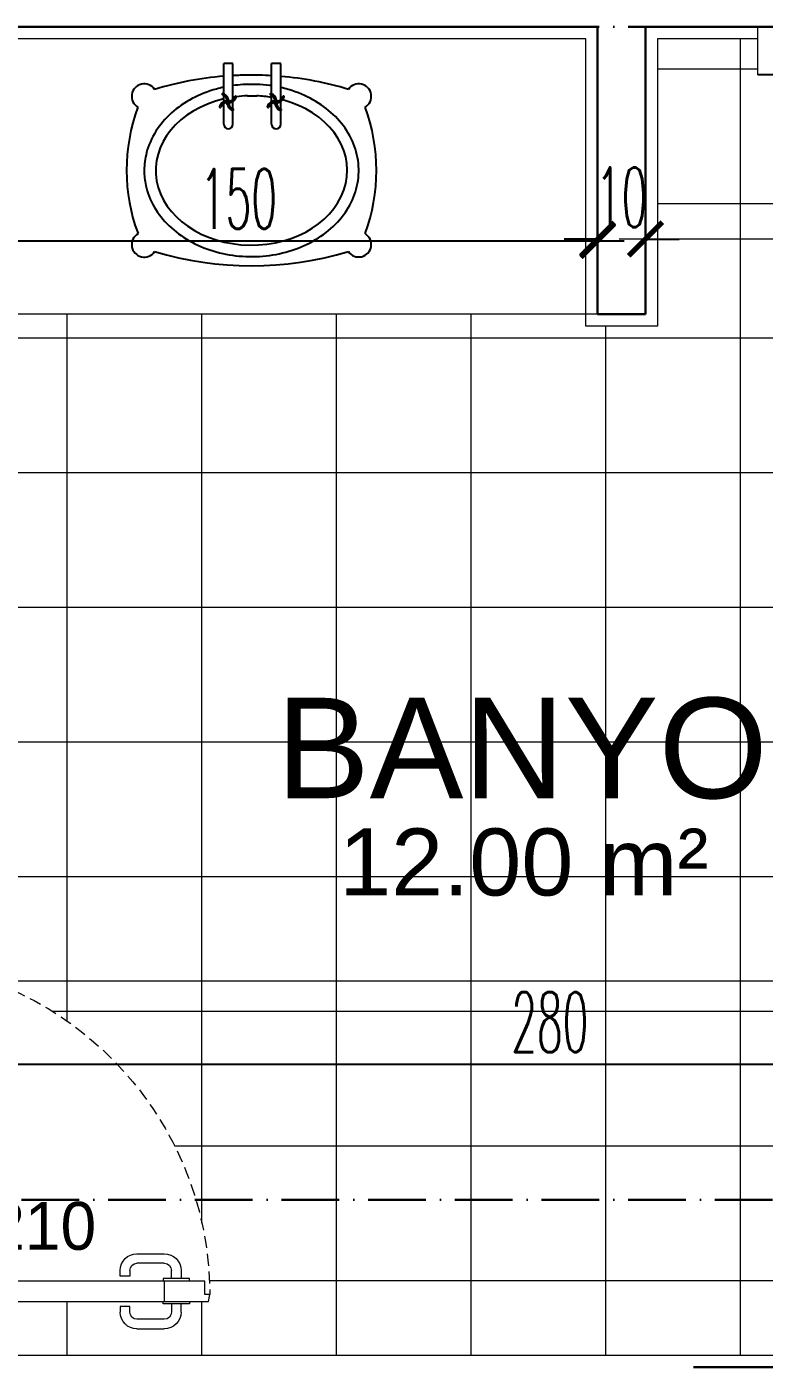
# Model space of a CAD drawing. Extents: x 775040 to 808375, y 4159409 to 4163651.
# Drawn here: x 782288.4 to 782442.4, y 4160653.8 to 4160933.8 of the extents above; entities that cross this region are included whole.
import ezdxf

# ---------------------------------------------------------------- set-up
doc = ezdxf.new("R2010")
doc.units = 0
doc.header["$MEASUREMENT"] = 0
doc.header["$PDMODE"] = 3
for name, pattern in [('ACAD_ISO10W100', [18, 12, -3, 0, -3]), ('DUZ', [500, 500]), ('HIDDEN', [0.375, 0.25, -0.125])]:
    doc.linetypes.add(name, pattern=pattern)
doc.layers.get('0').update_dxf_attribs({"linetype": 'DUZ'})
for name, color, linetype, lineweight in [('duvar', 7, 'Continuous', 25), ('KAPI', 1, 'Continuous', 15), ('Z_ duvar', 7, 'Continuous', 30), ('Z_aks', 2, 'ACAD_ISO10W100', 30), ('Z_iç ölçü dikey', 111, 'Continuous', 25), ('Z_iç ölçü yatay', 75, 'Continuous', 20), ('Z_sıva', 241, 'Continuous', 5), ('Z_tarama', 8, 'Continuous', 5), ('Z_tefriş', 73, 'Continuous', 5), ('Z_yazı', 4, 'Continuous', 20)]:
    doc.layers.add(name, color=color, linetype=linetype, lineweight=lineweight)
for name, color, linetype in [('POZ', 3, 'Continuous'), ('tefriş', 21, 'Continuous'), ('Z_pencere bilgisi', 3, 'Continuous')]:
    doc.layers.add(name, color=color, linetype=linetype)
doc.styles.add('ARIAL', font='ariblk.ttf', dxfattribs={"height": 1})
doc.styles.add('M2', font='', dxfattribs={"height": 10})
doc.styles.add('OLCUIC', font='ROMANS.SHX', dxfattribs={"width": 0.5})
doc.styles.get('M2').set_extended_font_data('Turkish Arial')
doc.dimstyles.new('ölçü 50', dxfattribs={"dimtxt": 12.5, "dimasz": 7, "dimexe": 5.3, "dimexo": 5, "dimgap": 2.5, "dimtad": 1, "dimdec": 0, "dimzin": 9, "dimdsep": 46, "dimtxsty": 'OLCUIC', "dimblk1": 'ARCHTICK', "dimblk2": 'ARCHTICK', "dimsah": 1, "dimcen": 0, "dimdle": 5.5, "dimadec": 0, "dimazin": 0, "dimtfac": 1, "dimtdec": 0, "dimtix": 1, "dimtofl": 0, "dimtmove": 1, "dimatfit": 3, "dimldrblk": 'ARCHTICK', "dimfxl": 0, "dimtolj": 1, "dimtzin": 0, "dimarcsym": 0})

# ---------------------------------------------------------------- blocks, each defined once
blk = doc.blocks.new('k80-10')
at = {"layer": 'duvar'}
for p, q in [((-10, 0), (0, 0)), ((-10, -80), (0, -80))]:
    blk.add_line(p, q, dxfattribs=at)
at = {"layer": 'KAPI'}
for p, q in [((2.5, -2.5), (-12.5, -2.5)), ((-12.5, -2.5), (-12.5, -5)), ((2.5, -2.5), (2.5, -6)), ((-9, -5), (-12.5, -5)), ((-9, -5), (-9, -6)), ((-9, -6), (2.5, -6)), ((-9, -75), (-12.5, -75)), ((-12.5, -77.5), (-12.5, -75)), ((-9, -75), (-9, -74)), ((-9, -74), (2.5, -74)), ((2.5, -77.5), (2.5, -74)), ((2.5, -77.5), (-12.5, -77.5))]:
    blk.add_line(p, q, dxfattribs=at)
at = {"layer": 'KAPI', "color": 234}
for p, q in [((-63.8, -66.29), (-69.5, -66.29)), ((-73, -69.79), (-73, -71.49)), ((-71, -71.49), (-71, -69.79)), ((-69.5, -68.29), (-63.8, -68.29)), ((-62.3, -69.79), (-62.3, -70.99)), ((-60.3, -70.99), (-60.3, -69.79)), ((-74.75, -71.99), (-74.75, -71.49)), ((-74.75, -71.49), (-69.25, -71.49)), ((-69.25, -71.49), (-69.25, -71.99)), ((-62.3, -70.99), (-60.3, -70.99)), ((-12.5, -75.59), (-14.1, -75.59)), ((-13.3, -74.79), (-13.3, -76.39)), ((-74.75, -76.29), (-74.75, -76.79)), ((-74.75, -76.79), (-69.25, -76.79)), ((-73, -78.49), (-73, -76.79)), ((-71, -76.79), (-71, -78.49)), ((-69.25, -76.79), (-69.25, -76.29)), ((-62.3, -78.49), (-62.3, -77.29)), ((-62.3, -77.29), (-60.3, -77.29)), ((-60.3, -77.29), (-60.3, -78.49)), ((-69.5, -79.99), (-63.8, -79.99)), ((-63.8, -81.99), (-69.5, -81.99))]:
    blk.add_line(p, q, dxfattribs=at)
at = {"layer": 'KAPI', "color": 1}
for p, q in [((-78, -74.79), (-78, -71.99)), ((-78, -71.99), (-15.15, -71.99)), ((-69.5, -71.99), (-69.5, -76.29)), ((-23.65, -71.99), (-23.65, -76.29)), ((-15.15, -71.99), (-15.15, -74.79)), ((-78.7, -76.29), (-79, -74.79)), ((-79, -74.79), (-78, -74.79)), ((-15.15, -74.79), (-14.15, -74.79)), ((-14.15, -74.79), (-14.45, -76.29)), ((-14.45, -76.29), (-78.7, -76.29))]:
    blk.add_line(p, q, dxfattribs=at)
at = {"layer": 'KAPI'}
for points in [[(-13, 1.75), (-12.5, 1.75), (-12.5, -3.75), (-13, -3.75, -0.414214), (-13.5, -3.25), (-13.5, 1.25, -0.414214)], [(3, 1.75), (2.5, 1.75), (2.5, -3.75), (3, -3.75, 0.414214), (3.5, -3.25), (3.5, 1.25, 0.414214)], [(-13, -82.25), (-12.5, -82.25), (-12.5, -76.25), (-13, -76.25, 0.414214), (-13.5, -76.75), (-13.5, -81.75, 0.414214)], [(3, -82.25), (2.5, -82.25), (2.5, -76.25), (3, -76.25, -0.414214), (3.5, -76.75), (3.5, -81.75, -0.414214)]]:
    blk.add_lwpolyline(points, format="xyb", close=True, dxfattribs=at)
at = {"layer": 'KAPI', "color": 234}
for radius in [0.6, 0.4]:
    blk.add_circle((-13.3, -75.59), radius, dxfattribs=at)
at = {"layer": 'KAPI', "color": 1, "linetype": 'HIDDEN', "ltscale": 10}
blk.add_arc((-9, -75), 70, 90.0001, 179.8269, dxfattribs=at)
at = {"layer": 'KAPI', "color": 234}
for centre, radius, start, end in [((-69.5, -69.79), 3.5, 90, 180), ((-63.8, -69.79), 3.5, 0, 90), ((-69.5, -69.79), 1.5, 90, 180), ((-63.8, -69.79), 1.5, 0, 90), ((-69.5, -78.49), 3.5, 180, 270), ((-69.5, -78.49), 1.5, 180, 270), ((-63.8, -78.49), 1.5, 270, 0), ((-63.8, -78.49), 3.5, 270, 0)]:
    blk.add_arc(centre, radius, start, end, dxfattribs=at)
at = {"layer": 'POZ', "style": 'M2', "flags": 4}
blk.add_attdef('K1-80/210', (-76.9, -64.05), '', height=10, dxfattribs=at)
blk = doc.blocks.new('199')
at = {"layer": 'tefriş'}
for p, q in [((17725.6, 89548.1), (17725.6, 89555.64)), ((17727.5, 89549.36), (17727.5, 89555.64)), ((17735.6, 89548.1), (17735.6, 89555.64)), ((17737.5, 89549.36), (17737.5, 89555.64)), ((17725.6, 89546.19), (17725.6, 89547.71)), ((17727.5, 89547.66), (17727.5, 89549.01)), ((17727.5, 89542.99), (17727.5, 89547.3)), ((17735.6, 89546.19), (17735.6, 89547.71)), ((17737.5, 89547.66), (17737.5, 89549.01)), ((17737.5, 89542.99), (17737.5, 89547.3)), ((17725.6, 89542.99), (17725.6, 89545.85)), ((17735.6, 89542.99), (17735.6, 89545.85))]:
    blk.add_line(p, q, dxfattribs=at)
at = {"layer": 'tefriş', "color": 8}
for p, q in [((17725.6, 89555.64), (17727.5, 89555.64)), ((17735.6, 89555.64), (17737.5, 89555.64)), ((17732.5, 89551.31), (17730.6, 89551.31)), ((17732.5, 89548.9), (17730.6, 89548.91))]:
    blk.add_line(p, q, dxfattribs=at)
at = {"layer": 'tefriş', "extrusion": (0, 0, -1)}
for centre, major_axis, ratio, start_param, end_param in [((17731.69, 89483), (49.67, 49.66), 1, 5.205616, 5.410824), ((17731.69, 89483), (49.67, 49.66), 1, 5.437952, 5.509178), ((17731.69, 89483), (49.67, 49.66), 1, 5.509178, 5.553341), ((17731.69, 89483), (49.67, 49.66), 1, 5.580461, 5.789958), ((17709.3, 89548.79), (1.85, 1.85), 1, 2.878624, 6.47264), ((17754.1, 89548.79), (1.85, -1.85), 1, 2.952138, 6.546154), ((17725.02, 89548.67), (0.113, -0.113), 1, 2.031177, 5.17277), ((17726.47, 89549.16), (1.19, -1.19), 1, 0.673587, 2.031177), ((17726.47, 89549.16), (0.967, -0.967), 1, 0.673587, 2.031177), ((17731.7, 89533.32), (20, 0), 0.78, 4.398992, 4.402456), ((17725.12, 89547.47), (0.967, -0.967), 1, -0.897209, 0.460381), ((17725.12, 89547.47), (1.19, 1.19), 1, 0.673587, 2.031177), ((17726.64, 89547.64), (0.312, 0.312), 1, 2.75402, 3.576149), ((17726.64, 89547.64), (0.312, -0.312), 1, 2.75402, 3.576149), ((17728.16, 89547.81), (1.19, 1.19), 1, 3.81518, 5.17277), ((17726.81, 89546.12), (1.19, 1.19), 1, 5.385976, 6.743566), ((17726.81, 89546.12), (0.967, 0.967), 1, 5.385976, 6.743566), ((17728.16, 89547.81), (0.967, -0.967), 1, 2.244383, 3.601973), ((17726.64, 89547.64), (0.312, 0.312), 1, 1.183224, 2.005353), ((17726.64, 89547.64), (0.312, -0.312), 1, 4.324816, 5.146945), ((17731.7, 89533.32), (20, 0), 0.78, 4.500827, 4.657366), ((17727.67, 89549.26), (0.113, 0.113), 1, 5.17277, 8.314362), ((17735.02, 89548.67), (0.113, -0.113), 1, 2.031177, 5.17277), ((17736.47, 89549.16), (1.19, -1.19), 1, 0.673587, 2.031177), ((17736.47, 89549.16), (0.967, -0.967), 1, 0.673587, 2.031177), ((17731.7, 89533.32), (20, 0), 0.78, -1.39585, -1.374534), ((17735.12, 89547.47), (0.967, -0.967), 1, -0.897209, 0.460381), ((17735.12, 89547.47), (1.19, 1.19), 1, 0.673587, 2.031177), ((17736.64, 89547.64), (0.312, 0.312), 1, 2.75402, 3.576149), ((17736.64, 89547.64), (0.312, -0.312), 1, 2.75402, 3.576149), ((17738.16, 89547.81), (1.19, 1.19), 1, 3.81518, 5.17277), ((17736.81, 89546.12), (1.19, 1.19), 1, 5.385976, 6.743566), ((17736.81, 89546.12), (0.967, 0.967), 1, 5.385976, 6.743566), ((17738.16, 89547.81), (0.967, -0.967), 1, 2.244383, 3.601973), ((17736.64, 89547.64), (0.312, 0.312), 1, 1.183224, 2.005353), ((17736.64, 89547.64), (0.312, -0.312), 1, 4.324816, 5.146945), ((17737.67, 89549.25), (0.113, 0.113), 1, 5.17277, 8.314362), ((17743.09, 89533.32), (26.52, 26.51), 1, 3.567284, 4.286698), ((17725.61, 89546.02), (0.113, 0.113), 1, 2.031177, 5.17277), ((17728.26, 89546.61), (0.113, -0.113), 1, -1.110416, 2.031177), ((17735.61, 89546.02), (0.113, 0.113), 1, 2.031177, 5.17277), ((17738.26, 89546.61), (0.113, -0.113), 1, -1.110416, 2.031177), ((17720.3, 89533.32), (26.51, -26.52), 1, -1.145105, -0.425691), ((17726.55, 89542.99), (0.672, -0.672), 1, -0.785398, 2.356194), ((17736.55, 89542.99), (0.672, -0.672), 1, -0.785398, 2.356194), ((17709.3, 89517.85), (1.85, -1.85), 1, -0.189455, 3.404562), ((17754.09, 89517.84), (1.85, -1.85), 1, 4.44942, 8.043437), ((17731.7, 89583.63), (49.67, 49.66), 1, 2.064024, 2.648365)]:
    blk.add_ellipse(centre, major_axis=major_axis, ratio=ratio, start_param=start_param, end_param=end_param, dxfattribs=at)
at = {"layer": 'tefriş', "color": 8, "extrusion": (0, 0, -1)}
for start_param, end_param in [(-1.276556, 4.38037), (-1.530773, -1.411609)]:
    blk.add_ellipse((17731.7, 89533.32), major_axis=(20, 0), ratio=0.78, start_param=start_param, end_param=end_param, dxfattribs=at)
at = {"layer": 'tefriş', "color": 8}
for points, knots in [([(17737.5, 89550.71), (17738.02, 89550.6), (17738.53, 89550.47), (17740.81, 89549.84), (17742.51, 89549.16), (17745.67, 89547.48), (17747.12, 89546.48), (17749.68, 89544.18), (17750.78, 89542.89), (17752.55, 89540.1), (17753.21, 89538.59), (17753.93, 89535.82), (17754.1, 89534.56), (17754.1, 89533.31), (17754.1, 89532.27), (17753.98, 89531.23), (17753.42, 89528.64), (17752.82, 89527.11), (17751.17, 89524.26), (17750.12, 89522.94), (17747.66, 89520.57), (17746.24, 89519.53), (17743.15, 89517.76), (17741.48, 89517.04), (17737.96, 89515.97), (17736.12, 89515.61), (17732.4, 89515.26), (17730.51, 89515.28), (17726.79, 89515.69), (17724.96, 89516.08), (17721.48, 89517.22), (17719.82, 89517.97), (17716.78, 89519.79), (17715.39, 89520.86), (17712.99, 89523.27), (17711.97, 89524.62), (17710.4, 89527.5), (17709.84, 89529.04), (17709.25, 89532.2), (17709.22, 89533.82), (17709.68, 89536.99), (17710.17, 89538.55), (17711.62, 89541.48), (17712.58, 89542.85), (17714.88, 89545.34), (17716.23, 89546.45), (17719.2, 89548.35), (17720.83, 89549.14), (17723.54, 89550.11), (17724.56, 89550.41), (17725.6, 89550.64)], [4.980462, 4.980462, 4.980462, 4.980462, 5.05362, 5.05362, 5.310792, 5.310792, 5.567965, 5.567965, 5.825137, 5.825137, 6.08231, 6.08231, 6.283185, 6.283185, 6.283185, 6.450527, 6.450527, 6.707699, 6.707699, 6.964872, 6.964872, 7.222045, 7.222045, 7.479217, 7.479217, 7.73639, 7.73639, 7.993562, 7.993562, 8.250735, 8.250735, 8.507907, 8.507907, 8.76508, 8.76508, 9.022252, 9.022252, 9.279425, 9.279425, 9.536597, 9.536597, 9.79377, 9.79377, 10.050942, 10.050942, 10.308115, 10.308115, 10.565287, 10.565287, 10.71332, 10.71332, 10.71332, 10.71332]), ([(17732.5, 89551.31), (17732.85, 89551.3), (17733.19, 89551.28), (17734.23, 89551.21), (17734.92, 89551.14), (17735.6, 89551.04)], [4.7489843, 4.7489843, 4.7489843, 4.7489843, 4.7964473, 4.7964473, 4.8915665, 4.8915665, 4.8915665, 4.8915665])]:
    blk.add_open_spline(points, degree=3, knots=knots, dxfattribs=at)
at = {"layer": 'tefriş'}
blk.add_open_spline([(17727.5, 89551), (17727.64, 89551.02), (17727.79, 89551.04), (17728.81, 89551.18), (17729.7, 89551.26), (17730.6, 89551.3)], degree=3, knots=[10.8024815, 10.8024815, 10.8024815, 10.8024815, 10.82246, 10.82246, 10.945267, 10.945267, 10.945267, 10.945267], dxfattribs=at)
blk = doc.blocks.new('_ARCHTICK')
at = {"color": 0, "linetype": 'ByBlock', "const_width": 0.15}
blk.add_lwpolyline([(-0.5, -0.5), (0.5, 0.5)], dxfattribs=at)
blk = doc.blocks.new('*D697')
at = {"layer": 'Defpoints', "color": 0, "linetype": 'Continuous', "transparency": 16777216}
for p in [(782407.64, 4160917.39), (782417.64, 4160917.39), (782407.64, 4160889.39)]:
    blk.add_point(p, dxfattribs=at)
at = {"layer": 'Z_iç ölçü yatay', "color": 0, "linetype": 'Continuous', "lineweight": -2, "transparency": 16777216}
for p, q in [((782407.64, 4160897.39), (782407.64, 4160884.09)), ((782417.64, 4160897.39), (782417.64, 4160884.09)), ((782407.64, 4160889.39), (782400.64, 4160889.39)), ((782417.64, 4160889.39), (782424.64, 4160889.39))]:
    blk.add_line(p, q, dxfattribs=at)
at = {"layer": 'Z_iç ölçü yatay', "color": 0, "linetype": 'Continuous', "lineweight": -2, "transparency": 16777216, "xscale": 7, "yscale": 7, "zscale": 7}
blk.add_blockref('_ARCHTICK', (782407.64, 4160889.39), dxfattribs=at)
at = {"layer": 'Z_iç ölçü yatay', "color": 0, "linetype": 'Continuous', "lineweight": -2, "transparency": 16777216, "xscale": 7, "yscale": 7, "zscale": 7, "rotation": 180}
blk.add_blockref('_ARCHTICK', (782417.64, 4160889.39), dxfattribs=at)
at = {"layer": 'Z_iç ölçü yatay', "color": 0, "linetype": 'Continuous', "transparency": 16777216, "insert": (782412.64, 4160898.14), "char_height": 12.5, "attachment_point": 5, "style": 'OLCUIC'}
blk.add_mtext('\\A1;10', dxfattribs=at)
blk = doc.blocks.new('*D1142')
at = {"layer": 'Defpoints', "color": 0, "linetype": 'Continuous', "transparency": 16777216}
for p in [(782257.64, 4160889.39), (782407.64, 4160889.39), (782407.64, 4160889.08)]:
    blk.add_point(p, dxfattribs=at)
at = {"layer": 'Z_iç ölçü yatay', "color": 0, "linetype": 'Continuous', "lineweight": -2, "transparency": 16777216}
for p, q in [((782252.14, 4160889.08), (782413.14, 4160889.08)), ((782257.64, 4160889.08), (782257.64, 4160883.78)), ((782407.64, 4160889.08), (782407.64, 4160883.78))]:
    blk.add_line(p, q, dxfattribs=at)
at = {"layer": 'Z_iç ölçü yatay', "color": 0, "linetype": 'Continuous', "lineweight": -2, "transparency": 16777216, "xscale": 7, "yscale": 7, "zscale": 7, "rotation": 180}
blk.add_blockref('_ARCHTICK', (782257.64, 4160889.08), dxfattribs=at)
at = {"layer": 'Z_iç ölçü yatay', "color": 0, "linetype": 'Continuous', "lineweight": -2, "transparency": 16777216, "xscale": 7, "yscale": 7, "zscale": 7}
blk.add_blockref('_ARCHTICK', (782407.64, 4160889.08), dxfattribs=at)
at = {"layer": 'Z_iç ölçü yatay', "color": 0, "linetype": 'Continuous', "transparency": 16777216, "insert": (782332.64, 4160897.83), "char_height": 12.5, "attachment_point": 5, "style": 'OLCUIC'}
blk.add_mtext('\\A1;150', dxfattribs=at)
blk = doc.blocks.new('*D1143')
at = {"layer": 'Defpoints', "color": 0, "linetype": 'Continuous', "transparency": 16777216}
for p in [(782537.64, 4160717.07), (782257.64, 4160663.75), (782537.64, 4160663.75)]:
    blk.add_point(p, dxfattribs=at)
at = {"layer": 'Z_iç ölçü yatay', "color": 0, "linetype": 'Continuous', "lineweight": -2, "transparency": 16777216}
for p, q in [((782257.64, 4160709.07), (782257.64, 4160722.37)), ((782537.64, 4160709.07), (782537.64, 4160722.37)), ((782252.14, 4160717.07), (782543.14, 4160717.07))]:
    blk.add_line(p, q, dxfattribs=at)
at = {"layer": 'Z_iç ölçü yatay', "color": 0, "linetype": 'Continuous', "lineweight": -2, "transparency": 16777216, "xscale": 7, "yscale": 7, "zscale": 7, "rotation": 180}
blk.add_blockref('_ARCHTICK', (782257.64, 4160717.07), dxfattribs=at)
at = {"layer": 'Z_iç ölçü yatay', "color": 0, "linetype": 'Continuous', "lineweight": -2, "transparency": 16777216, "xscale": 7, "yscale": 7, "zscale": 7}
blk.add_blockref('_ARCHTICK', (782537.64, 4160717.07), dxfattribs=at)
at = {"layer": 'Z_iç ölçü yatay', "color": 0, "linetype": 'Continuous', "transparency": 16777216, "insert": (782397.64, 4160725.82), "char_height": 12.5, "attachment_point": 5, "style": 'OLCUIC'}
blk.add_mtext('\\A1;280', dxfattribs=at)

msp = doc.modelspace()

# ---------------------------------------------------------------- linework, layer by layer
at = {"layer": 'Z_ duvar', "linetype": 'Continuous'}
for p, q in [((782257.64, 4160933.75), (782407.64, 4160933.75)), ((782407.64, 4160933.75), (782407.64, 4160873.75)), ((782417.64, 4160873.75), (782417.64, 4160933.75)), ((782417.64, 4160933.75), (782602.64, 4160933.75)), ((782407.64, 4160873.75), (782417.64, 4160873.75)), ((782537.64, 4160653.75), (782427.64, 4160653.75))]:
    msp.add_line(p, q, dxfattribs=at)
at = {"layer": 'Z_aks'}
for p, q in [((783077.64, 4160933.75), (782257.64, 4160933.75)), ((783077.64, 4160688.75), (780267.64, 4160688.75))]:
    msp.add_line(p, q, dxfattribs=at)
at = {"layer": 'Z_iç ölçü dikey', "linetype": 'Continuous'}
msp.add_line((782451.07, 4160923.75), (782441.07, 4160923.75), dxfattribs=at)
at = {"layer": 'Z_iç ölçü yatay', "linetype": 'Continuous'}
for p, q in [((782417.64, 4160881.48), (782417.64, 4160894.78)), ((782412.14, 4160889.48), (782532.14, 4160889.48)), ((782423.14, 4160734.41), (782252.14, 4160734.41)), ((782613.14, 4160734.41), (782422.14, 4160734.41))]:
    msp.add_line(p, q, dxfattribs=at)
at = {"layer": 'Z_sıva', "linetype": 'Continuous'}
for p, q in [((782405.14, 4160931.25), (782260.14, 4160931.25)), ((782405.14, 4160871.25), (782405.14, 4160931.25)), ((782420.14, 4160931.25), (782420.14, 4160871.25)), ((782441.07, 4160931.25), (782420.14, 4160931.25)), ((782420.14, 4160871.25), (782405.14, 4160871.25)), ((782260.14, 4160656.25), (782415.14, 4160656.25)), ((782415.14, 4160656.25), (782430.14, 4160656.25)), ((782430.14, 4160656.25), (782535.14, 4160656.25))]:
    msp.add_line(p, q, dxfattribs=at)
at = {"layer": 'Z_tarama'}
for p, q in [((782437.5, 4160656.25), (782437.5, 4160931.25)), ((782420.14, 4160925), (782441.07, 4160925)), ((782420.14, 4160896.87), (782449.44, 4160896.87)), ((782296.88, 4160726.04), (782296.88, 4160873.75)), ((782325, 4160683.83), (782325, 4160873.75)), ((782353.13, 4160656.25), (782353.13, 4160873.75)), ((782381.25, 4160656.25), (782381.25, 4160873.75)), ((782409.38, 4160656.25), (782409.38, 4160871.25)), ((782247.48, 4160868.75), (782526.64, 4160868.75)), ((782247.48, 4160840.62), (782526.64, 4160840.62)), ((782247.48, 4160812.5), (782526.64, 4160812.5)), ((782260.14, 4160784.38), (782526.64, 4160784.38)), ((782260.14, 4160756.25), (782526.64, 4160756.25)), ((782293.73, 4160728.12), (782526.64, 4160728.12)), ((782319.28, 4160700), (782437.5, 4160700)), ((782430.14, 4160700), (782521.88, 4160700)), ((782326.57, 4160671.88), (782437.5, 4160671.88)), ((782430.14, 4160671.88), (782521.88, 4160671.88)), ((782296.88, 4160656.25), (782296.88, 4160667.47)), ((782325, 4160656.25), (782325, 4160667.47))]:
    msp.add_line(p, q, dxfattribs=at)
at = {"layer": 'Z_tefriş'}
for q in [(782441.07, 4160933.75), (782483.07, 4160923.75)]:
    msp.add_line((782441.07, 4160923.75), q, dxfattribs=at)
msp.add_lwpolyline([(782407.64, 4160933.75), (782407.64, 4160873.75), (782257.64, 4160873.75), (782257.64, 4160933.75)], close=True, dxfattribs=at)

# ---------------------------------------------------------------- block references
at = {"layer": 'KAPI'}
ref = msp.add_blockref('k80-10', (782247.64, 4160743.75), dxfattribs=dict(at, xscale=-1))
ref.add_attrib('K1-80/210', 'K1-80/210', (782241.21, 4160678.28), dxfattribs={"layer": 'Z_pencere bilgisi', "height": 10, "style": 'M2'})
at = {"layer": 'tefriş', "color": 8, "xscale": -1}
msp.add_blockref('199', (800067.05, 4071370.43), dxfattribs=at)
at = {"layer": 'Z_iç ölçü yatay', "linetype": 'Continuous', "xscale": 7, "yscale": 7, "zscale": 7, "rotation": 180}
msp.add_blockref('_ARCHTICK', (782417.64, 4160889.48), dxfattribs=at)

# ---------------------------------------------------------------- texts
at = {"layer": 'Z_yazı', "attachment_point": 5, "style": 'ARIAL'}
for s, insert, char_height, width in [('{\\fArial|b0|i0|c162|p34;BANYO}', (782391.82, 4160782.96), 21, 311.9787), ('{\\fArial|b0|i0|c162|p34;12.00 \\fArial|b0|i0|c0|p34;m²}', (782392.22, 4160759.19), 14, 222.9858)]:
    msp.add_mtext(s, dxfattribs=dict(at, insert=insert, char_height=char_height, width=width))

# ---------------------------------------------------------------- dimensions: what is measured, and where the dimension line sits
at = {"layer": 'Z_iç ölçü yatay', "linetype": 'Continuous'}
for base, p1, p2, picture, middle in [((782407.64, 4160889.39), (782417.64, 4160917.39), (782407.64, 4160917.39), '*D697', (782412.64, 4160898.14)), ((782407.64, 4160889.08), (782257.64, 4160889.39), (782407.64, 4160889.39), '*D1142', (782332.64, 4160897.83)), ((782537.64, 4160717.07), (782257.64, 4160663.75), (782537.64, 4160663.75), '*D1143', (782397.64, 4160725.82))]:
    dim = msp.add_linear_dim(base=base, p1=p1, p2=p2, dimstyle='ölçü 50', override={"dimfxl": 8}, dxfattribs=at)
    dim.commit()
    dim.dimension.update_dxf_attribs({"geometry": picture, "text_midpoint": middle})

doc.saveas('drawing.dxf')
